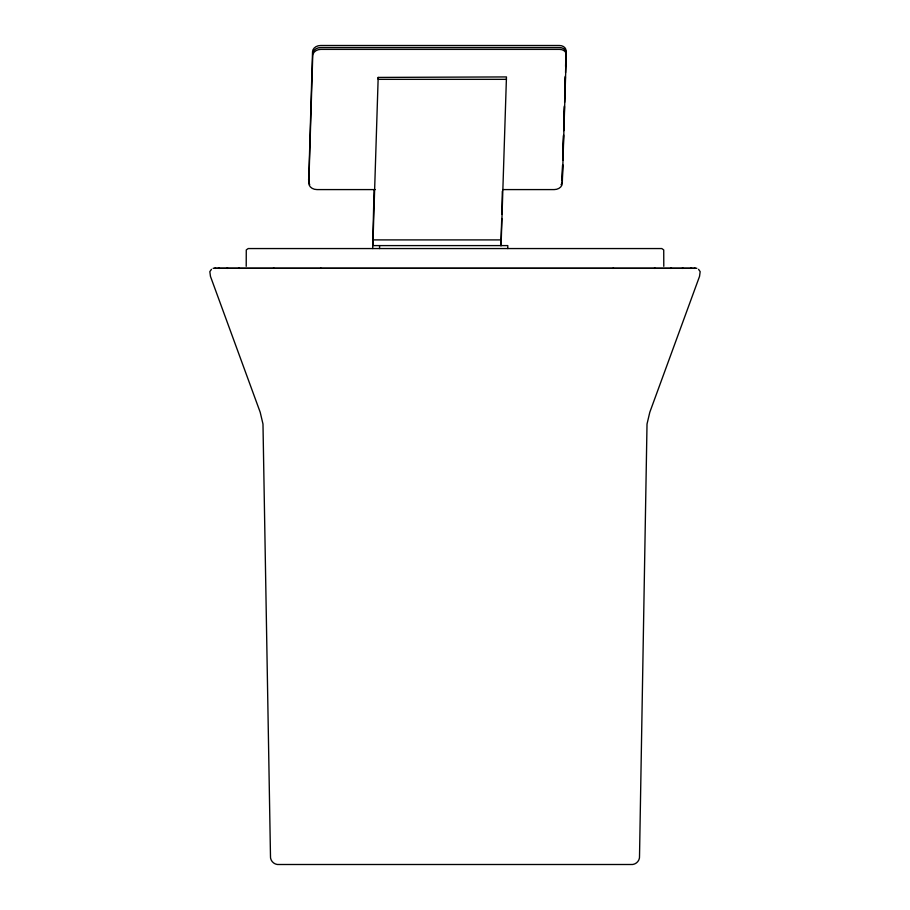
<?xml version="1.0" encoding="UTF-8"?>
<svg xmlns="http://www.w3.org/2000/svg" width="910" height="910" viewBox="0 0 910 910"><rect width="100%" height="100%" fill="white"/><g stroke="black" fill="none" stroke-linecap="round" stroke-linejoin="round"><path stroke-width="1.36" d="M501.08 245.598L506.46 76.929L378.185 77.418L372.861 245.598L507.791 245.598L507.791 248.555M562.528 165.336L562.084 179.475A7.894 6.222 -2.9 0 1 561.993 180.282M562.835 155.439L563.438 135.647M563.745 125.751L564.359 105.958M564.655 96.062L565.269 76.269M565.576 66.373L566.054 50.823A6.745 5.312 -2.9 0 0 559.479 45.5L320.627 45.5A7.894 6.222 -2.9 0 0 312.539 51.733L308.717 181.136A8.406 6.62 -2.9 0 0 308.956 182.853M562.721 164.562L562.198 181.534A7.894 6.222 -2.9 0 1 561.88 183.149M562.846 160.331L563.631 134.873M563.768 130.642L564.507 106.606M564.632 102.364L565.417 76.918M565.554 72.675L566.157 52.882A6.745 5.312 -2.9 0 0 559.582 47.559L320.729 47.559A7.894 6.222 -2.9 0 0 312.642 53.792M501.74 218.525L501.091 238.022A14.48 0.569 -90 0 0 500.955 245.723M501.888 214.339L502.32 191.316M378.185 77.418L378.276 79.341L506.495 79.341M211.461 269.326L209.835 271.635L210.46 276.367L260.192 412.241L262.979 424.026L270.475 855.912C269.974 860.871 274.331 865.08 279.268 864.5L630.732 864.5C635.669 865.08 640.026 860.871 639.525 855.912L647.021 424.026L649.808 412.241L699.54 276.367L700.165 271.635L698.539 269.326M612.817 268.37L613.624 268.313M654.222 268.37L655.234 268.313M670.454 268.37L671.546 268.313M682.056 268.37L683.217 268.313M690.451 268.37L691.657 268.313M694.41 268.37L695.638 268.313M375.238 189.587L317.01 189.587A8.406 6.62 -2.9 0 1 308.82 182.956L312.744 55.612A7.894 6.222 -2.9 0 1 320.821 49.379L559.673 49.379A6.745 5.312 -2.9 0 1 566.247 54.702L562.289 183.354A7.894 6.222 -2.9 0 1 554.201 189.587L503.071 189.587M372.963 239.899L501.183 239.899M213.133 268.291L696.867 268.291M214.362 268.313L695.024 268.336M218.343 268.313L219.549 268.37M226.783 268.313L227.944 268.37M238.454 268.313L239.546 268.37M273.318 268.313L274.24 268.37M214.976 268.336L215.59 268.37M320.559 268.313L321.241 268.37M374.09 189.871L372.873 238.022A14.48 0.569 90 0 0 372.736 248.555M663.788 266.323L663.731 249.92L661.809 248.555L248.191 248.555L246.269 249.92L246.212 266.323M379.572 245.598L379.572 248.555M309.741 184.446A8.406 6.62 -2.9 0 1 309.286 183.672M308.854 180.783A8.406 6.62 -2.9 0 1 308.615 179.077M561.515 183.922A7.894 6.222 -2.9 0 1 561.038 184.65"/></g></svg>
